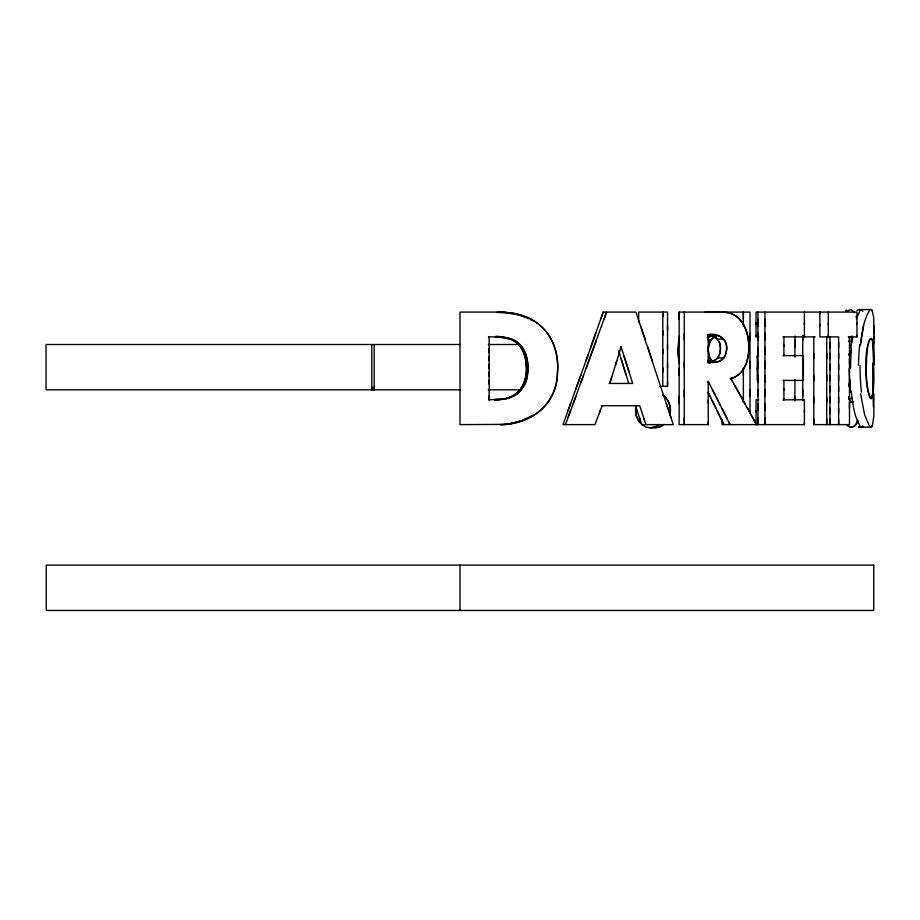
<?xml version="1.0" encoding="UTF-8"?>
<svg xmlns="http://www.w3.org/2000/svg" width="920" height="920" viewBox="0 0 920 920"><rect width="100%" height="100%" fill="white"/><g stroke="black" fill="none" stroke-linecap="round" stroke-linejoin="round"><path stroke-width="1.38" d="M371.795 387.009L371.795 389.838L371.795 344.505M374.175 387.009L374.175 389.838L374.175 344.505M489.152 395.876L489.152 399.809L489.152 336.881M489.152 384.077L489.152 380.144M489.152 376.211L489.152 372.278M489.152 368.345L489.152 364.412M489.152 360.479L489.152 356.546M489.152 352.613L489.152 348.68M662.779 372.393L662.779 367.758M662.779 353.843L662.779 349.197M662.779 335.282L662.779 330.636M662.779 316.721L662.779 312.087L662.779 386.308M659.812 386.308L667.529 386.308L667.529 381.673M667.529 367.758L667.529 363.112M667.529 349.197L667.529 344.563M667.529 330.636L667.529 326.002M679.155 403.512L679.155 396.474M679.155 375.383L679.155 368.345M679.155 347.242L679.155 340.216M679.155 319.113L679.155 312.087L750.007 312.087L750.007 413.356M684.284 417.577L684.284 424.614L684.284 312.087M684.284 396.474L684.284 389.447M684.284 368.345L684.284 361.318M684.284 340.216L684.284 333.178M679.155 312.087L679.155 424.614L708.239 424.614L708.239 421.912M708.239 403.017L708.239 400.315M708.239 360.789L708.239 362.526L708.239 334.684M708.239 348.611L708.239 346.863M804.39 423.062L804.39 424.614L722.327 424.614L722.327 422.28M743.371 396.474L743.371 402.109L743.371 368.345L743.371 375.383M743.371 319.113L743.371 312.087L743.371 326.151M750.007 396.474L750.007 389.447M750.007 368.345L750.007 361.318M750.007 340.216L750.007 333.178M756.021 423.062L756.021 424.614L756.021 399.809L758.896 399.809M756.021 412.206L756.021 410.665M758.896 336.881L756.021 336.881L756.021 335.328M756.021 324.484L756.021 322.931M757.252 369.564L757.252 368.011M757.252 357.155L757.689 355.615M757.976 417.577L757.976 424.614L757.976 312.087M757.976 410.538L757.976 403.512M757.976 396.474L757.976 389.447M757.976 382.409L757.976 375.383M757.976 368.345L757.976 361.318M757.976 354.28L757.976 347.242M757.976 340.216L757.976 333.178M757.976 326.151L757.976 319.113M764.945 417.577L764.945 424.614L764.945 312.087M764.945 410.538L764.945 403.512M764.945 396.474L764.945 389.447M764.945 382.409L764.945 375.383M764.945 368.345L764.945 361.318M764.945 354.28L764.945 347.242M764.945 340.216L764.945 333.178M764.945 326.151L764.945 319.113M783.909 398.601L783.909 399.809L783.909 380.409M783.909 390.114L783.909 388.895M783.909 354.441L783.909 355.615L783.909 336.881M783.909 346.242L783.909 345.08M794.914 396.474L794.914 400.695L794.914 379.603M794.914 347.242L794.914 340.216M802.746 396.474L802.746 389.447M802.746 368.345L802.746 361.318M802.746 340.216L802.746 335.995L802.746 400.695M782.989 380.409L803.356 380.409L803.356 378.856M803.356 368.011L803.356 366.459M804.39 412.206L804.39 410.665M804.39 335.328L804.39 336.881L804.39 312.087M804.39 324.484L804.39 322.931M849.482 342.366L849.482 336.881L849.482 424.614L813.797 424.614L813.797 419.129M813.797 402.672L813.797 397.198M813.797 380.742L813.797 375.268M813.797 358.811L813.797 353.337M819.881 326.036L819.881 324.484M819.881 313.628L819.881 312.087L819.881 336.881L838.626 336.881L838.626 424.614L838.626 419.129M826.735 419.129L826.735 424.614L826.735 336.881M826.735 402.672L826.735 397.198M826.735 380.742L826.735 375.268M826.735 358.811L826.735 353.337M828.31 335.328L828.31 336.881L828.31 312.087M828.31 324.484L828.31 322.931M829.966 419.129L829.966 424.614L829.966 336.881M829.966 413.643L829.966 408.158M829.966 402.672L829.966 397.198M829.966 391.713L829.966 386.228M829.966 380.742L829.966 375.268M829.966 369.782L829.966 364.297M829.966 358.811L829.966 353.337M829.966 347.852L829.966 342.366M838.626 413.643L838.626 408.158M838.626 402.672L838.626 397.198M838.626 391.713L838.626 386.228M838.626 380.742L838.626 375.268M838.626 369.782L838.626 364.297M838.626 358.811L838.626 353.337M838.626 347.852L838.626 342.366M849.482 408.158L849.482 402.672M849.482 386.228L849.482 380.742M849.482 364.297L849.482 358.811M848.366 336.881L856.945 336.881L856.945 335.328M856.945 324.484L856.945 322.931M873.804 365.516L873.954 341.516M874 333.776L873.632 317.273L872.056 310.132M873.988 336.306L873.966 338.882M873.942 342.861L873.966 325.76M707.526 334.684C717.588 332.2 729.238 339.56 726.409 351.014A15.076 11.603 89.9 0 1 725.869 353.567A14.26 11.005 89.7 0 1 725.224 355.384L723.741 357.972A11.603 9.05 88.6 0 1 722.648 359.122A14.582 11.419 87.9 0 1 721.395 360.088A18.227 14.317 86.7 0 1 720.026 360.881L718.577 361.479A25.737 20.332 84.4 0 1 717.048 361.962A28.313 22.379 84.2 0 1 715.53 362.284L707.526 362.526M708.319 350.048L708.411 347.266A15.767 12.592 -90 0 1 708.814 344.528A11.684 9.315 -89.9 0 1 709.642 341.952A10.35 8.223 -89.6 0 1 710.999 339.744A10.913 8.614 -89 0 1 713.149 337.697A14.662 11.489 -88 0 1 715.599 336.467L711.01 339.756L708.411 347.266A28.163 22.609 90 0 0 708.25 350.048L709.826 358.064L713.448 361.951A11.167 8.763 88.1 0 1 711.286 360.157A9.51 7.521 89.2 0 1 709.837 358.053A10.718 8.521 89.7 0 1 708.906 355.546M866.571 356.58C866.433 370.403 864.34 386.457 871.056 398.797C875.633 387.297 872.689 373.06 873.586 360.605C873.655 358.087 873.644 325.116 868.227 344.402C860.648 365.171 874 440.599 873.632 366.884M748.592 352.728L748.845 346.426A39.387 28.267 -90 0 0 748.696 343.275L748.362 340.147A40.158 28.991 -89.9 0 0 747.914 337.042A39.203 28.497 -89.7 0 0 747.224 334.017A37.479 27.404 -89.5 0 0 746.361 331.085A35.224 25.875 -89.3 0 0 745.303 328.279A32.798 24.265 -88.9 0 0 744.188 325.784A30.406 22.655 -88.4 0 0 742.9 323.438A30.992 23.253 -87.7 0 0 741.163 320.999A30.406 22.965 -86.9 0 0 739.266 318.78A29.739 22.574 -86.2 0 0 737.288 317.032A30.555 23.287 -85.3 0 0 735.218 315.572A32.511 24.874 -84.2 0 0 733.033 314.375A35.627 27.335 -82.9 0 0 730.744 313.467A40.089 30.808 -81.5 0 0 728.306 312.788L725.822 312.363A52.578 40.4 -78.4 0 0 724.649 312.248L721.13 312.087L725.822 312.363A46.46 35.719 -79.5 0 1 728.306 312.788C740.795 315.387 747.051 328.532 748.362 340.147A40.032 28.727 -90 0 1 748.684 343.275L748.845 346.426A39.088 28.037 -90 0 1 748.592 352.728C747.81 363.688 741.98 376.556 730.054 378.557M726.593 348.473C726.524 353.28 724.73 358.766 720.026 360.87M850.896 348.185L852.345 336.156M851.161 345.448L852.161 337.433M635.996 405.697C634.605 412.056 636.145 419.278 641.102 423.752M635.823 406.594L636.192 415.633L639.986 422.591M669.841 415.15C671.807 407.836 669.035 399.395 662.722 395.071M679.523 336.272A33.879 28.347 -89.8 0 0 679.109 338.123L678.12 349.462A81.017 68.459 90 0 0 678.109 353.291M867.445 348.68C868.422 335.846 873.747 334.96 873.252 348.645M670.059 414.207L670.346 408.319L668.909 402.684A17.607 15.283 -89.5 0 0 667.575 400.2A19.239 16.778 -88.7 0 0 665.919 397.992M714.081 360.881A17.595 13.834 86.8 0 0 715.415 360.099A14.191 11.109 87.9 0 0 716.645 359.133A11.385 8.878 88.6 0 0 717.726 357.983L719.164 355.361A14.421 11.132 89.7 0 0 719.785 353.556L720.498 348.473L719.75 343.413A13.363 10.304 -89.8 0 0 719.106 341.642L714.621 336.501L707.802 334.707M863.615 325.634L860.315 345.448C862.029 333.649 863.029 320.896 869.481 310.546M848.677 386.032L850.057 382.26M488.842 399.809L504.654 399.073L513.785 395.956A25.794 25.622 69 0 0 516.499 394.266L521.007 390.114A24.794 24.575 83.8 0 0 522.767 387.826A26.99 26.737 85.1 0 0 523.721 386.308A27.128 26.875 86.2 0 0 524.572 384.744A28.336 28.025 87.9 0 0 525.308 383.122L526.895 378.327A35.581 35.144 89.6 0 0 527.528 375.153A39.79 39.284 89.8 0 0 527.896 371.933A45.321 44.712 90 0 0 528.022 368.69L527.597 362.227A42.147 41.618 -89.7 0 0 527.056 359.018C525.435 350.6 520.294 342.435 512.003 339.319A28.589 28.393 -61.5 0 0 509.001 338.307A33.925 33.672 -53.5 0 0 505.85 337.582A41.699 41.331 -45.7 0 0 502.653 337.134A55.407 54.763 -36.9 0 0 499.445 336.858M615.422 365.228L621.115 347.001L620.425 347.001M611.857 376.613L609.707 383.445L616.848 360.674M856.324 318.63L860.119 310.558M600.737 319.113L603.198 312.087L635.915 312.087L673.256 424.614L641.677 424.614L639.4 417.519M603.198 312.087L585.787 361.318M590.789 347.242L595.769 333.178M588.294 354.28L568.123 410.538M575.724 389.447L580.773 375.383M604.026 319.113L606.556 312.087L573.252 403.512M857.888 420.095C857.532 425.626 850.62 430.042 846.745 424.729M570.653 403.512L563.028 424.614L594.976 424.614L602.129 405.72M596.401 340.216L586.166 368.345M719.785 353.544L717.715 357.972L712.667 361.479A24.667 19.492 84.4 0 1 711.171 361.962L709.676 362.284A26.519 20.953 83.7 0 1 707.894 362.491M581.014 382.409L583.591 375.383M568.042 417.577L575.839 396.474M565.443 424.614L570.653 410.538M599.449 412.804L600.346 410.435M849.068 384.56L849.942 382.467M872.321 426.144L873.816 416.507L873.942 393.909M851.494 350.796L848.757 354.603M856.474 423.441L853.967 426.512L850.954 427.098M521.007 390.114L525.308 383.111A30.728 30.371 88.8 0 0 525.952 381.443M848.608 354.763L850.367 353.418M642.286 424.787L644.874 426.431A16.134 14.214 85.2 0 0 650.681 427.811L655.235 426.972L659.387 424.442M653.602 427.731L659.157 427.202L664.044 424.453M846.526 311.293L851.138 309.603L854.358 312.305M658.731 424.982L654.603 427.202L650.681 427.811M663.377 424.994L659.157 427.202L655.144 427.811M859.395 426.983C856.198 425.994 862.304 428.225 863.443 426.351M856.807 310.454L859.176 309.58L861.361 309.983M863.178 426.512L860.096 427.098M707.365 337.697L709.745 336.478A20.596 16.031 -86 0 1 712.425 335.846A30.797 23.908 -84.7 0 1 714.288 335.662M521.686 420.612L527.068 418.209A58.742 58.04 46.5 0 1 522.387 420.359M505.425 424.361L510.945 423.625A60.122 59.271 37.2 0 0 516.384 422.395A59.558 58.765 39.9 0 0 520.375 421.107L510.945 423.625A61.456 60.501 34.3 0 1 505.425 424.384A63.48 62.41 32.3 0 1 499.824 424.637M704.651 312.34L709.182 312.087L706.146 312.19M710.401 312.34L715.012 312.087L711.931 312.19M853.346 401.683A30.383 7.567 85.7 0 1 852.598 402.19L850.712 401.913L848.953 398.463A9.395 2.53 89.7 0 1 848.7 397.313M714.851 335.708L709.745 336.478A14.133 11.075 -88 0 0 707.928 337.284M498.237 312.087L459.988 312.087L459.988 424.614L506.483 424.361A64.25 63.238 34 0 0 512.141 423.648A62.732 61.812 36.5 0 0 517.695 422.395A61.939 61.099 39.2 0 0 523.135 420.624A60.835 60.099 46.9 0 0 528.643 418.232A59.386 58.707 53.6 0 0 533.865 415.265C544.996 408.284 553.368 396.98 556.163 384.088A58.247 56.729 89.7 0 0 556.945 379.845L557.738 366.976A77.038 74.865 -90 0 0 557.474 361.226A66.7 64.952 -89.7 0 0 556.703 355.534A59.006 57.546 -89.3 0 0 555.427 349.933A53.716 52.44 -88.9 0 0 553.587 344.459A49.956 48.932 -86.9 0 0 551.195 339.204A47.909 47.081 -83.5 0 0 548.216 334.374A48.139 47.426 -78.7 0 0 544.697 329.935A50.657 49.99 -73 0 0 540.626 325.887A50.14 49.542 -65.6 0 0 536.13 322.345C524.86 314.513 510.864 311.926 497.363 312.087M494.235 399.809L503.631 399.073L509.737 397.313A26.508 26.335 63.7 0 0 512.566 395.956A25.116 24.944 70 0 0 515.212 394.254A25.116 24.932 75 0 0 517.661 392.196A26.91 26.703 79.4 0 0 519.627 390.114A24.736 24.518 83.5 0 0 521.329 387.826A27.071 26.818 85.4 0 0 522.272 386.296A27.968 27.692 86.7 0 0 523.825 383.122A31.165 30.831 88.1 0 0 524.457 381.443A33.189 32.798 89.3 0 0 525.366 378.327A36.305 35.857 89.6 0 0 525.987 375.153A40.675 40.146 89.8 0 0 526.343 371.933A46.402 45.77 90 0 0 526.458 368.69L525.515 359.03A39.019 38.536 -89.5 0 0 524.733 355.879C522.755 348.691 517.903 342.102 510.818 339.319A27.508 27.324 -62 0 0 507.886 338.307A32.499 32.258 -54.2 0 0 504.804 337.582A39.847 39.514 -47 0 0 501.687 337.134A52.923 52.325 -37.3 0 0 498.548 336.869M861.683 309.557L871.079 309.557M488.485 336.881L496.213 336.881M782.989 336.881L815.097 336.881M852.495 337.226L852.38 339.618M708.055 334.788L713.333 335.869L717.588 339.077L723.615 339.077L724.902 341.067A12.995 10.028 -89.7 0 1 725.822 343.401A14.145 10.856 -89.9 0 1 726.386 345.92A13.593 10.373 90 0 1 726.581 348.473M707.779 339.756L711.01 339.756M848.493 341.435L852.426 341.435M460.46 344.505L46.034 344.505L46.034 389.838L460.46 389.838M488.336 344.505L519.834 344.505M758.609 355.615L757.252 355.615L757.252 380.409L758.609 380.409M782.989 355.615L803.356 355.615L803.356 380.409M717.715 357.972L723.741 357.972M708.043 360.168L711.275 360.168M707.526 381.421L709.63 384.123M609.109 383.445L632.695 383.445L621.115 347.001M488.336 389.838L520.099 389.838M852.369 398.463L848.953 398.463L848.619 396.922M782.989 399.809L804.39 399.809L804.39 424.614M601.22 405.72L639.722 405.72L644.38 419.888M861.66 427.144L871.067 427.144M495.385 336.881L505.85 337.594L512.003 339.319A25.196 25.024 -68.9 0 1 514.866 340.688A23.713 23.54 -76.1 0 1 517.592 342.493A21.367 21.194 -82.1 0 1 520.03 344.666A22.609 22.402 -84.7 0 1 522.088 347.162A25.898 25.656 -86 0 1 523.802 349.91A29.923 29.601 -87.9 0 1 525.17 352.843A34.178 33.776 -89.3 0 1 526.24 355.891A38.272 37.8 -89.7 0 1 527.045 359.03L527.597 362.227A46.057 45.436 -90 0 1 527.896 365.459A49.634 48.944 90 0 1 527.999 368.69L526.895 378.327A32.614 32.223 89.3 0 1 525.964 381.443M715.162 312.087L719.911 312.386M498.536 336.938L510.818 339.319A24.392 24.219 -70.4 0 1 513.601 340.688A23.126 22.954 -77.7 0 1 516.269 342.493A21.033 20.861 -81.7 0 1 518.661 344.666A22.505 22.31 -84.7 0 1 520.674 347.173A26.001 25.76 -86.1 0 1 522.341 349.933A30.245 29.923 -88 0 1 523.675 352.854A34.73 34.316 -89.5 0 1 524.71 355.891L525.515 359.03A43.056 42.504 -89.8 0 1 526.044 362.227A47.093 46.471 -89.9 0 1 526.355 365.459A50.807 50.105 -90 0 1 526.447 368.69C526.815 380.328 521.122 392.921 509.737 397.313A29.313 29.118 56 0 1 506.736 398.348A33.879 33.614 49.1 0 1 503.631 399.073A39.548 39.18 40.8 0 1 500.526 399.498A51.025 50.358 32.2 0 1 497.398 399.683M712.667 334.684L719.268 335.869L723.615 339.077M502.964 312.236L519.42 315.042A62.502 61.502 -35.1 0 0 513.981 313.685M850.264 426.983L847.423 425.419M707.652 361.951L710.021 363.02M663.412 395.577L665.942 397.969M869.457 426.109L864.57 414.713L860.602 393.737M860.085 426.109C853.737 415.621 852.817 402.822 851.138 390.942M717.588 339.077L719.75 343.413A14.409 11.063 -89.9 0 1 720.291 345.943A13.903 10.614 -90 0 1 720.486 348.473L720.325 351.003A15.364 11.833 89.8 0 1 719.796 353.556M854.116 311.903L854.599 312.719M739.53 373.83A30.544 23.138 85.8 0 1 737.518 375.417A32.878 24.989 85.1 0 1 735.367 376.751A33.672 25.656 84.3 0 1 733.125 377.798A32.706 24.966 83.5 0 1 730.825 378.546L732.492 381.432M730.825 378.557L745.51 404.455M734.148 384.307L756.481 424.614L747.109 407.341M712.413 389.516L715.185 394.921M716.565 397.612L720.659 405.72M722.016 408.411L727.398 419.209M710.688 397.612L707.997 392.219L716.024 408.411M712.034 400.315L723.89 424.614L717.347 411.113M728.732 421.912L730.066 424.614L708.239 381.421L708.239 424.614M640.688 326.151L645.438 340.216M647.795 347.242L652.498 361.318M643.988 418.703L645.92 424.614M666.413 403.512L670.979 417.577M635.605 405.72L640.159 419.888M624.024 356.12L629.096 372.059M618.849 351.555L619.562 353.843M618.654 350.911L628.751 383.445M620.988 358.397L625.933 374.336M856.048 316.503L856.209 317.078M679.466 363.331L678.937 360.847A44.459 37.329 90 0 1 678.419 357.086A57.12 48.058 90 0 1 678.155 353.28L678.523 341.86A39.353 32.971 -89.9 0 1 679.121 338.123M678.189 353.28L678.937 360.847A37.329 31.291 89.9 0 0 679.5 363.653M873.505 356.097L873.62 365.286M856.945 336.881L856.945 312.087L756.021 312.087L756.021 336.881M813.797 336.881L813.797 424.614M794.914 335.995L794.914 357.098M722.327 419.945L722.327 424.614M667.529 386.308L667.529 312.087L638.653 312.087L638.653 322.08M459.988 565.11L459.988 610.443M653.602 427.731A16.778 14.8 85.8 0 1 652.096 427.466M873.402 406.95A59.11 2.081 90 0 1 872.907 363.331M872.171 425.385A70.851 8.223 80.6 0 1 869.549 426.765M861.43 392.184A59.121 14.133 89.6 0 1 860.073 365.516M858.475 365.194A60.099 16.019 -90 0 1 859.763 344.563M869.595 309.775A70.989 8.383 -80.6 0 1 871.93 310.834M860.211 309.913A67.724 7.854 -80.8 0 1 862.764 311.351M850.586 368.264A61.49 15.226 -89.8 0 1 851.437 348.921M850.529 391.874A60.386 16.284 90 0 1 849.252 368.241M862.511 426.006A67.724 8.015 80.8 0 1 860.188 426.799M867.18 351.474A27.577 4.335 -89 0 1 867.502 349.002M866.858 353.935A29.129 4.83 -89.4 0 1 867.146 351.313M866.64 356.741A30.291 5.232 -89.6 0 1 866.87 353.981M873.459 356.454A30.728 1.92 -89.6 0 0 873.39 353.843A30.452 2.151 -89.4 0 0 873.31 351.233A30.314 2.369 -89.1 0 0 873.218 348.956M708.894 355.546A14.432 11.523 89.9 0 1 708.446 352.82A25.852 20.654 90 0 1 708.354 350.048M715.587 336.444A21.517 16.755 -86 0 1 716.277 336.237M849.494 400.027A9.453 2.472 89.2 0 1 848.964 398.406M850.091 401.074A12.305 3.116 88.2 0 1 849.505 399.912M850.712 401.902A15.743 3.967 87.9 0 1 850.08 401.189M850.712 401.752A20.16 5.002 86.6 0 0 851.356 402.19A26.093 6.474 86 0 0 852.598 402.19M848.619 385.675A10.718 2.978 90 0 1 849.01 384.307M845.457 310.753A79.66 20.918 -81.2 0 1 846.664 309.983M851.655 336.191A11.189 2.955 -88.8 0 1 851.943 337.122A11.776 3.07 -89.2 0 1 852.449 339.457M850.471 351.992A44.735 13.006 84.8 0 1 849.735 353.038M850.942 350.451A30.003 8.142 87.9 0 1 850.413 351.532M860.131 427.259A81.397 20.171 78.9 0 1 859.441 427.236M857.578 420.566A71.196 17.434 82.3 0 1 857.026 421.981M857.003 421.912A61.329 14.731 83 0 1 856.416 423.188M850.977 427.282A77.751 19.285 79.1 0 1 850.31 427.271M715.15 312.19A64.641 49.427 -74.7 0 1 717.543 312.236A52.095 40.008 -77.9 0 1 719.325 312.328M748.546 352.728A37.053 26.588 90 0 1 748.144 355.822M748.155 355.833A34.971 25.265 89.9 0 1 747.557 358.88A32.752 23.782 89.7 0 1 746.752 361.836A30.613 22.356 89.5 0 1 745.752 364.676M745.683 364.619A28.221 20.688 89.3 0 1 744.291 367.597M744.349 367.655A25.737 19.078 88.6 0 1 742.67 370.357A24.207 18.032 88.2 0 1 741.152 372.186A27.899 20.93 87.4 0 1 739.507 373.784M712.667 362.526A26.553 20.987 83.5 0 0 714.046 362.468A28.819 22.77 83.8 0 0 715.53 362.284L718.577 361.479A22.103 17.434 85.2 0 0 720.026 360.881M714.081 360.893A21.252 16.767 85.2 0 1 712.667 361.502L711.171 361.962A27.094 21.413 84.4 0 1 709.676 362.284M498.226 312.432A102.557 98.601 -19 0 1 503.941 312.57M497.352 312.386A98.049 94.438 -19.5 0 1 502.941 312.524M500.756 424.637A66.447 65.285 31.6 0 0 506.483 424.384L523.123 420.612L533.865 415.265A57.143 56.476 62.3 0 0 538.257 412.171A53.268 52.578 71.8 0 0 542.305 408.641A51.083 50.312 78.8 0 0 546.238 404.374A48.346 47.495 83.7 0 0 549.677 399.683A46.46 45.494 86.9 0 0 552.403 394.795A47.621 46.483 89 0 0 554.518 389.597A51.704 50.404 89.5 0 0 556.151 384.088L557.152 378.43A69.782 67.861 89.9 0 0 557.635 372.703A83.375 80.891 90 0 0 557.681 366.976C557.853 349.853 550.585 332.189 536.13 322.345A51.152 50.554 -57.6 0 0 531.311 319.378A54.027 53.36 -49.3 0 0 526.194 316.963A58.73 57.902 -40.7 0 0 520.8 315.077A65.159 64.089 -34.5 0 0 515.234 313.685A71.978 70.529 -29 0 0 509.622 312.811M503.953 312.397A83.72 81.477 -23.7 0 1 509.611 312.892M532.174 415.265A57.672 57.005 53.7 0 1 528.379 417.53M508.495 312.811A68.896 67.551 -29.5 0 1 513.969 313.709M502.952 312.386A80.051 77.981 -24.2 0 1 508.484 312.869M498.26 399.475A78.43 76.475 22 0 1 495.041 399.533M497.386 399.487A74.98 73.163 22.3 0 1 494.235 399.544M496.225 336.444A82.57 80.971 -26.4 0 1 499.468 336.501M495.397 336.49A78.924 77.441 -26.9 0 1 498.559 336.559M498.272 399.683A53.394 52.681 31.7 0 0 501.469 399.464A41.377 40.974 40.4 0 0 504.654 399.061A35.351 35.075 48.5 0 0 507.828 398.348A30.498 30.291 55.7 0 0 510.899 397.313A27.427 27.244 62.7 0 0 513.785 395.956L516.499 394.254A25.564 25.392 74.7 0 0 519.006 392.196A27.197 27.002 76.2 0 0 521.03 390.126M525.976 317.526A52.233 51.612 -50 0 1 528.471 318.734M530.909 320.079A49.772 49.197 -58.3 0 1 532.093 320.804M850.011 380.776A34.822 8.533 -87.4 0 1 850.505 380.236M709.734 362.871A15.789 12.293 86 0 1 707.952 362.077M873.724 565.11L46.264 565.11L46.264 610.443L873.724 610.443L873.724 565.11M524.699 316.952L520.743 315.525A56.522 55.752 -41.3 0 1 524.699 316.974"/></g></svg>
